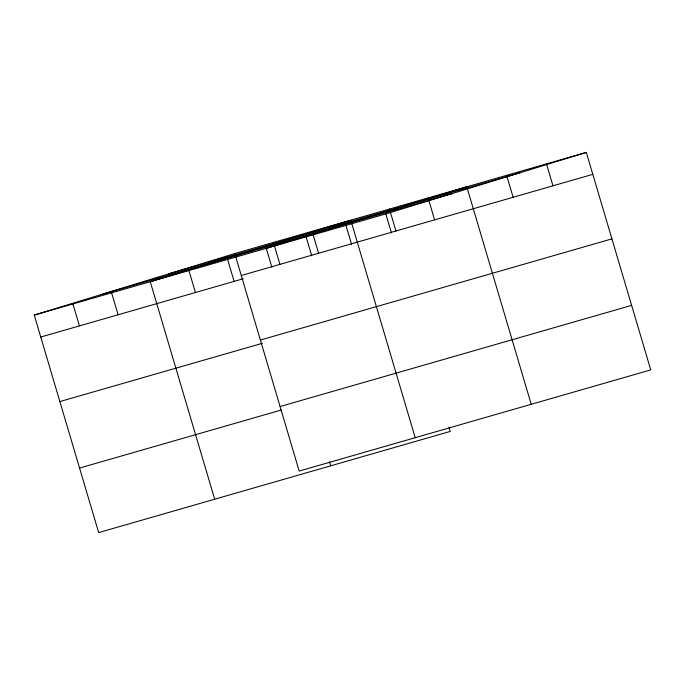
<?xml version="1.0" encoding="UTF-8"?>
<svg xmlns="http://www.w3.org/2000/svg" width="685" height="685" viewBox="0 0 685 685"><rect width="100%" height="100%" fill="white"/><g stroke="black" fill="none" stroke-linecap="round" stroke-linejoin="round"><path stroke-width="1.03" d="M449.026 427.346L450.233 431.439L98.683 532.596L34.25 315.091L234.767 253.561L586.317 152.404L650.75 369.909L299.191 471.066L234.767 253.561M34.25 315.091L385.809 213.934L586.317 152.404M168.596 273.863L520.155 172.706M100.421 294.781L451.98 193.624M241.266 275.498L592.816 174.341M40.749 337.029L243.261 278.752M260.377 340.034L611.936 238.877M59.869 401.564L262.381 343.296M280.079 406.53L631.63 305.373M79.563 468.06L281.064 410.084M546.476 163.869L552.975 185.806M506.635 175.326L513.133 197.271M531.217 404.304L466.793 186.791L266.277 248.321L271.894 267.27M428.116 197.922L434.615 219.859M389.448 209.053L395.947 230.991M385.809 213.934L391.418 232.874M415.204 437.689L350.78 220.176L150.263 281.706L214.696 499.219M345.968 225.391L351.576 244.339M312.103 231.307L318.602 253.244M306.118 236.856L311.735 255.805M273.435 242.43L279.934 264.376M329.494 461.733L330.709 465.834M227.608 259.452L234.107 281.389M188.932 270.575L195.43 292.521M111.595 292.837L118.094 314.775M72.918 303.96L79.417 325.897"/></g></svg>
